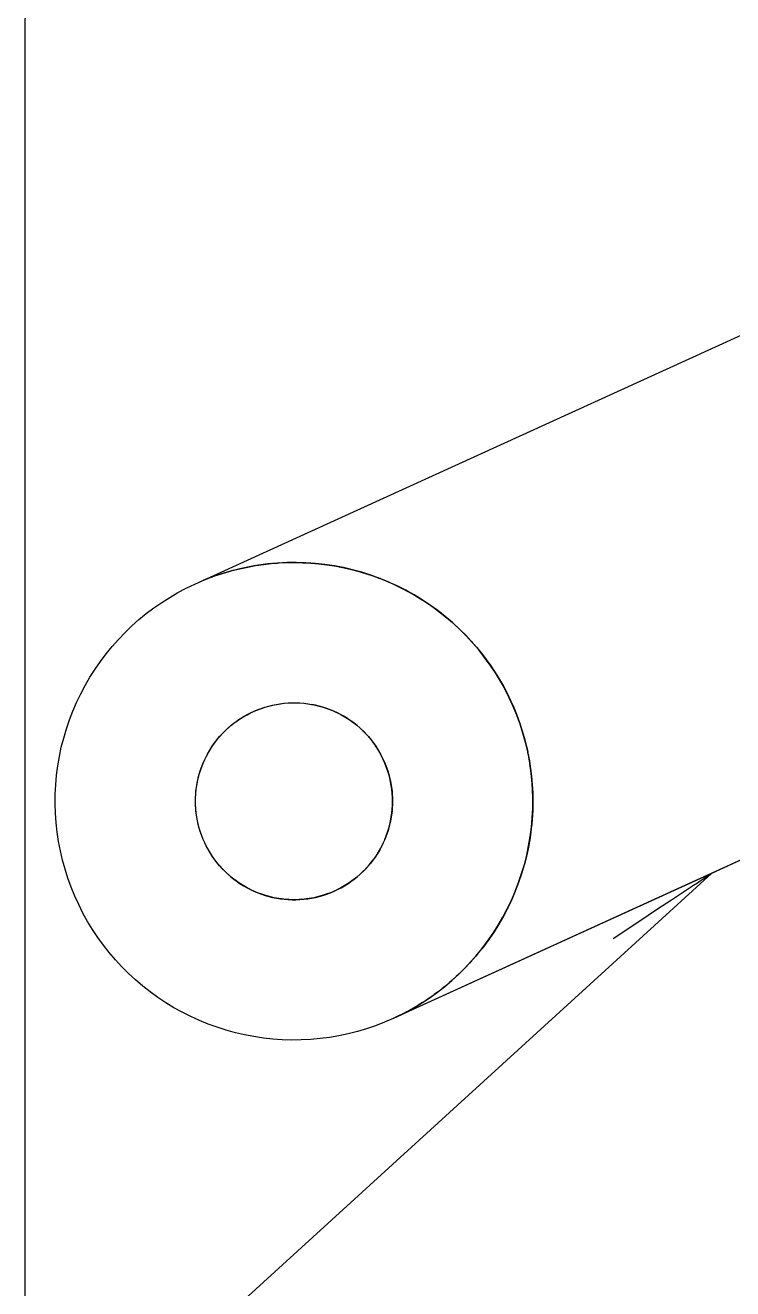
# Model space of a CAD drawing. Header units: millimetres. Extents: x -70 to 246, y -216 to 66.
# Drawn here: x -66 to -42.31, y -42.33 to 0 of the extents above; entities that cross this region are included whole.
import ezdxf

# ---------------------------------------------------------------- set-up
doc = ezdxf.new("R2010")
doc.units = ezdxf.units.MM
doc.layers.add('TOP_XY', color=7, linetype='Continuous')

msp = doc.modelspace()

# ---------------------------------------------------------------- linework, layer by layer
msp.add_circle((-57, -26), 3.3)
at = {"layer": 'TOP_XY'}
for p, q in [((-66, 0), (-65.948, 2.624)), ((-66, -66), (-66, 0)), ((-60.32, -18.721), (-40.905, -9.865)), ((-58.506, -18.143), (-58.817, -18.209)), ((-58.812, -18.208), (-58.552, -18.152)), ((-58.552, -18.152), (-58.29, -18.105)), ((-58.552, -18.152), (-58.506, -18.143)), ((-58.192, -18.089), (-58.506, -18.143)), ((-58.29, -18.105), (-58.506, -18.143)), ((-58.29, -18.105), (-58.027, -18.066)), ((-58.29, -18.105), (-58.192, -18.089)), ((-57.877, -18.048), (-58.192, -18.089)), ((-58.027, -18.066), (-58.192, -18.089)), ((-58.027, -18.066), (-57.763, -18.036)), ((-58.027, -18.066), (-57.877, -18.048)), ((-57.56, -18.02), (-57.877, -18.048)), ((-57.763, -18.036), (-57.877, -18.048)), ((-57.763, -18.036), (-57.497, -18.015)), ((-57.763, -18.036), (-57.56, -18.02)), ((-57.242, -18.004), (-57.56, -18.02)), ((-57.497, -18.015), (-57.56, -18.02)), ((-57.497, -18.015), (-57.232, -18.003)), ((-57.497, -18.015), (-57.242, -18.004)), ((-56.924, -18), (-57.242, -18.004)), ((-57.232, -18.003), (-57.242, -18.004)), ((-57.232, -18.003), (-56.966, -18)), ((-56.966, -18), (-56.7, -18.006)), ((-56.966, -18), (-56.924, -18)), ((-56.7, -18.006), (-56.924, -18)), ((-56.606, -18.01), (-56.924, -18)), ((-56.7, -18.006), (-56.434, -18.02)), ((-56.7, -18.006), (-56.606, -18.01)), ((-56.434, -18.02), (-56.606, -18.01)), ((-56.289, -18.032), (-56.606, -18.01)), ((-56.434, -18.02), (-56.169, -18.043)), ((-56.434, -18.02), (-56.289, -18.032)), ((-56.169, -18.043), (-56.289, -18.032)), ((-55.973, -18.066), (-56.289, -18.032)), ((-56.169, -18.043), (-55.905, -18.075)), ((-56.169, -18.043), (-55.973, -18.066)), ((-55.905, -18.075), (-55.973, -18.066)), ((-55.658, -18.113), (-55.973, -18.066)), ((-55.905, -18.075), (-55.642, -18.116)), ((-55.905, -18.075), (-55.658, -18.113)), ((-55.642, -18.116), (-55.658, -18.113)), ((-55.345, -18.173), (-55.658, -18.113)), ((-55.642, -18.116), (-55.381, -18.166)), ((-55.381, -18.166), (-55.122, -18.224)), ((-55.381, -18.166), (-55.345, -18.173)), ((-55.122, -18.224), (-55.345, -18.173)), ((-55.036, -18.245), (-55.345, -18.173)), ((-60.32, -18.721), (-60.028, -18.595)), ((-60.32, -18.721), (-60.076, -18.615)), ((-60.076, -18.615), (-59.829, -18.517)), ((-60.076, -18.615), (-60.028, -18.595)), ((-59.731, -18.481), (-60.028, -18.595)), ((-59.829, -18.517), (-60.028, -18.595)), ((-59.579, -18.427), (-59.829, -18.517)), ((-59.829, -18.517), (-59.731, -18.481)), ((-59.43, -18.378), (-59.731, -18.481)), ((-59.579, -18.427), (-59.731, -18.481)), ((-59.579, -18.427), (-59.326, -18.345)), ((-59.579, -18.427), (-59.43, -18.378)), ((-59.125, -18.287), (-59.43, -18.378)), ((-59.326, -18.345), (-59.43, -18.378)), ((-59.326, -18.345), (-59.07, -18.272)), ((-59.326, -18.345), (-59.125, -18.287)), ((-58.817, -18.209), (-59.125, -18.287)), ((-59.07, -18.272), (-59.125, -18.287)), ((-59.07, -18.272), (-58.812, -18.208)), ((-59.07, -18.272), (-58.817, -18.209)), ((-58.812, -18.208), (-58.817, -18.209)), ((-55.122, -18.224), (-54.864, -18.29)), ((-55.122, -18.224), (-55.036, -18.245)), ((-54.864, -18.29), (-55.036, -18.245)), ((-54.729, -18.329), (-55.036, -18.245)), ((-54.864, -18.29), (-54.609, -18.366)), ((-54.864, -18.29), (-54.729, -18.329)), ((-54.609, -18.366), (-54.729, -18.329)), ((-54.426, -18.426), (-54.729, -18.329)), ((-54.609, -18.366), (-54.356, -18.449)), ((-54.609, -18.366), (-54.426, -18.426)), ((-54.356, -18.449), (-54.426, -18.426)), ((-54.127, -18.534), (-54.426, -18.426)), ((-54.356, -18.449), (-54.107, -18.541)), ((-54.356, -18.449), (-54.127, -18.534)), ((-54.107, -18.541), (-54.127, -18.534)), ((-53.832, -18.654), (-54.127, -18.534)), ((-54.107, -18.541), (-53.861, -18.642)), ((-61.163, -19.168), (-60.888, -19.008)), ((-60.888, -19.008), (-60.607, -18.859)), ((-60.607, -18.859), (-60.32, -18.721)), ((-53.861, -18.642), (-53.618, -18.75)), ((-53.861, -18.642), (-53.832, -18.654)), ((-53.618, -18.75), (-53.832, -18.654)), ((-53.542, -18.786), (-53.832, -18.654)), ((-53.618, -18.75), (-53.379, -18.867)), ((-53.618, -18.75), (-53.542, -18.786)), ((-53.379, -18.867), (-53.542, -18.786)), ((-53.258, -18.929), (-53.542, -18.786)), ((-53.379, -18.867), (-53.143, -18.991)), ((-53.379, -18.867), (-53.258, -18.929)), ((-53.143, -18.991), (-53.258, -18.929)), ((-52.98, -19.083), (-53.258, -18.929)), ((-53.143, -18.991), (-52.913, -19.123)), ((-53.143, -18.991), (-52.98, -19.083)), ((-61.692, -19.521), (-61.431, -19.339)), ((-61.431, -19.339), (-61.163, -19.168)), ((-52.913, -19.123), (-52.98, -19.083)), ((-52.708, -19.249), (-52.98, -19.083)), ((-52.913, -19.123), (-52.686, -19.263)), ((-52.913, -19.123), (-52.708, -19.249)), ((-52.686, -19.263), (-52.708, -19.249)), ((-52.443, -19.425), (-52.708, -19.249)), ((-52.686, -19.263), (-52.465, -19.41)), ((-52.465, -19.41), (-52.248, -19.564)), ((-52.465, -19.41), (-52.443, -19.425)), ((-52.248, -19.564), (-52.443, -19.425)), ((-52.186, -19.611), (-52.443, -19.425)), ((-62.192, -19.914), (-61.946, -19.712)), ((-61.946, -19.712), (-61.692, -19.521)), ((-52.248, -19.564), (-52.037, -19.726)), ((-52.248, -19.564), (-52.186, -19.611)), ((-52.037, -19.726), (-52.186, -19.611)), ((-51.935, -19.807), (-52.186, -19.611)), ((-52.037, -19.726), (-51.831, -19.894)), ((-52.037, -19.726), (-51.935, -19.807)), ((-51.831, -19.894), (-51.935, -19.807)), ((-51.693, -20.014), (-51.935, -19.807)), ((-51.831, -19.894), (-51.631, -20.069)), ((-51.831, -19.894), (-51.693, -20.014)), ((-62.659, -20.346), (-62.43, -20.125)), ((-62.43, -20.125), (-62.192, -19.914)), ((-51.631, -20.069), (-51.693, -20.014)), ((-51.459, -20.229), (-51.693, -20.014)), ((-51.631, -20.069), (-51.437, -20.251)), ((-51.631, -20.069), (-51.459, -20.229)), ((-51.437, -20.251), (-51.459, -20.229)), ((-51.234, -20.454), (-51.459, -20.229)), ((-51.437, -20.251), (-51.249, -20.439)), ((-63.091, -20.813), (-62.88, -20.575)), ((-62.88, -20.575), (-62.659, -20.346)), ((-51.249, -20.439), (-51.067, -20.634)), ((-51.249, -20.439), (-51.234, -20.454)), ((-51.067, -20.634), (-51.234, -20.454)), ((-51.018, -20.688), (-51.234, -20.454)), ((-51.067, -20.634), (-50.892, -20.834)), ((-51.067, -20.634), (-51.018, -20.688)), ((-50.892, -20.834), (-51.018, -20.688)), ((-50.812, -20.93), (-51.018, -20.688)), ((-63.484, -21.314), (-63.292, -21.059)), ((-63.292, -21.059), (-63.091, -20.813)), ((-50.892, -20.834), (-50.723, -21.04)), ((-50.892, -20.834), (-50.812, -20.93)), ((-50.723, -21.04), (-50.812, -20.93)), ((-50.615, -21.18), (-50.812, -20.93)), ((-50.723, -21.04), (-50.562, -21.251)), ((-50.723, -21.04), (-50.615, -21.18)), ((-63.835, -21.843), (-63.665, -21.575)), ((-63.665, -21.575), (-63.484, -21.314)), ((-50.562, -21.251), (-50.615, -21.18)), ((-50.429, -21.437), (-50.615, -21.18)), ((-50.562, -21.251), (-50.408, -21.468)), ((-50.562, -21.251), (-50.429, -21.437)), ((-50.408, -21.468), (-50.429, -21.437)), ((-50.252, -21.702), (-50.429, -21.437)), ((-50.408, -21.468), (-50.261, -21.689)), ((-63.995, -22.119), (-63.835, -21.843)), ((-50.261, -21.689), (-50.121, -21.916)), ((-50.261, -21.689), (-50.252, -21.702)), ((-50.121, -21.916), (-50.252, -21.702)), ((-50.087, -21.974), (-50.252, -21.702)), ((-50.121, -21.916), (-49.989, -22.147)), ((-50.121, -21.916), (-50.087, -21.974)), ((-49.989, -22.147), (-50.087, -21.974)), ((-49.932, -22.252), (-50.087, -21.974)), ((-64.282, -22.687), (-64.144, -22.4)), ((-64.144, -22.4), (-63.995, -22.119)), ((-49.989, -22.147), (-49.865, -22.382)), ((-49.989, -22.147), (-49.932, -22.252)), ((-49.865, -22.382), (-49.932, -22.252)), ((-49.789, -22.536), (-49.932, -22.252)), ((-49.865, -22.382), (-49.749, -22.621)), ((-49.865, -22.382), (-49.789, -22.536)), ((-64.408, -22.979), (-64.282, -22.687)), ((-58.094, -22.887), (-57.97, -22.846)), ((-57.97, -22.846), (-57.844, -22.81)), ((-57.844, -22.81), (-57.716, -22.779)), ((-57.716, -22.779), (-57.587, -22.753)), ((-57.587, -22.753), (-57.458, -22.732)), ((-57.458, -22.732), (-57.328, -22.716)), ((-57.328, -22.716), (-57.197, -22.706)), ((-57.197, -22.706), (-57.066, -22.701)), ((-57.066, -22.701), (-56.934, -22.701)), ((-56.934, -22.701), (-56.803, -22.706)), ((-56.803, -22.706), (-56.672, -22.716)), ((-56.672, -22.716), (-56.542, -22.732)), ((-56.542, -22.732), (-56.413, -22.753)), ((-56.284, -22.779), (-56.413, -22.753)), ((-56.156, -22.81), (-56.284, -22.779)), ((-56.03, -22.846), (-56.156, -22.81)), ((-55.906, -22.887), (-56.03, -22.846)), ((-49.749, -22.621), (-49.789, -22.536)), ((-49.657, -22.825), (-49.789, -22.536)), ((-49.749, -22.621), (-49.64, -22.864)), ((-49.749, -22.621), (-49.657, -22.825)), ((-49.64, -22.864), (-49.657, -22.825)), ((-49.536, -23.12), (-49.657, -22.825)), ((-64.624, -23.577), (-64.522, -23.276)), ((-64.522, -23.276), (-64.408, -22.979)), ((-58.908, -23.307), (-58.799, -23.234)), ((-58.799, -23.234), (-58.688, -23.164)), ((-58.688, -23.164), (-58.574, -23.099)), ((-58.574, -23.099), (-58.457, -23.039)), ((-58.457, -23.039), (-58.338, -22.984)), ((-58.338, -22.984), (-58.217, -22.933)), ((-58.217, -22.933), (-58.094, -22.887)), ((-55.783, -22.933), (-55.906, -22.887)), ((-55.662, -22.984), (-55.783, -22.933)), ((-55.543, -23.039), (-55.662, -22.984)), ((-55.426, -23.099), (-55.543, -23.039)), ((-55.312, -23.164), (-55.426, -23.099)), ((-55.201, -23.234), (-55.312, -23.164)), ((-55.092, -23.307), (-55.201, -23.234)), ((-49.64, -22.864), (-49.54, -23.11)), ((-49.54, -23.11), (-49.448, -23.36)), ((-49.54, -23.11), (-49.536, -23.12)), ((-49.448, -23.36), (-49.536, -23.12)), ((-49.428, -23.419), (-49.536, -23.12)), ((-64.714, -23.882), (-64.624, -23.577)), ((-59.402, -23.737), (-59.31, -23.643)), ((-59.31, -23.643), (-59.215, -23.553)), ((-59.215, -23.553), (-59.116, -23.467)), ((-59.116, -23.467), (-59.013, -23.385)), ((-59.013, -23.385), (-58.908, -23.307)), ((-54.987, -23.385), (-55.092, -23.307)), ((-54.884, -23.467), (-54.987, -23.385)), ((-54.785, -23.553), (-54.884, -23.467)), ((-54.69, -23.643), (-54.785, -23.553)), ((-54.598, -23.737), (-54.69, -23.643)), ((-49.448, -23.36), (-49.365, -23.612)), ((-49.448, -23.36), (-49.428, -23.419)), ((-49.365, -23.612), (-49.428, -23.419)), ((-49.331, -23.722), (-49.428, -23.419)), ((-49.365, -23.612), (-49.289, -23.868)), ((-49.365, -23.612), (-49.331, -23.722)), ((-64.793, -24.19), (-64.714, -23.882)), ((-59.73, -24.146), (-59.654, -24.039)), ((-59.654, -24.039), (-59.574, -23.935)), ((-59.574, -23.935), (-59.49, -23.834)), ((-59.49, -23.834), (-59.402, -23.737)), ((-54.51, -23.834), (-54.598, -23.737)), ((-54.51, -23.834), (-54.426, -23.935)), ((-54.426, -23.935), (-54.346, -24.039)), ((-54.346, -24.039), (-54.27, -24.146)), ((-49.289, -23.868), (-49.331, -23.722)), ((-49.247, -24.029), (-49.331, -23.722)), ((-49.289, -23.868), (-49.223, -24.125)), ((-49.289, -23.868), (-49.247, -24.029)), ((-49.223, -24.125), (-49.247, -24.029)), ((-49.174, -24.338), (-49.247, -24.029)), ((-49.223, -24.125), (-49.165, -24.385)), ((-49.223, -24.125), (-49.174, -24.338)), ((-64.912, -24.815), (-64.858, -24.501)), ((-64.858, -24.501), (-64.793, -24.19)), ((-59.989, -24.602), (-59.931, -24.484)), ((-59.931, -24.484), (-59.869, -24.369)), ((-59.869, -24.369), (-59.802, -24.256)), ((-59.802, -24.256), (-59.73, -24.146)), ((-54.198, -24.256), (-54.27, -24.146)), ((-54.131, -24.369), (-54.198, -24.256)), ((-54.069, -24.484), (-54.131, -24.369)), ((-54.011, -24.602), (-54.069, -24.484)), ((-34.412, -24.489), (-53.68, -33.279)), ((-49.165, -24.385), (-49.174, -24.338)), ((-49.115, -24.651), (-49.174, -24.338)), ((-49.165, -24.385), (-49.115, -24.646)), ((-34.412, -24.489), (-43.017, -28.415)), ((-64.953, -25.13), (-64.912, -24.815)), ((-60.173, -25.093), (-60.134, -24.968)), ((-60.134, -24.968), (-60.091, -24.844)), ((-60.091, -24.844), (-60.042, -24.722)), ((-60.042, -24.722), (-59.989, -24.602)), ((-53.958, -24.722), (-54.011, -24.602)), ((-53.909, -24.844), (-53.958, -24.722)), ((-53.866, -24.968), (-53.909, -24.844)), ((-53.827, -25.093), (-53.866, -24.968)), ((-49.115, -24.646), (-49.075, -24.909)), ((-49.115, -24.646), (-49.115, -24.651)), ((-49.075, -24.909), (-49.115, -24.651)), ((-49.067, -24.965), (-49.115, -24.651)), ((-49.075, -24.909), (-49.043, -25.173)), ((-49.075, -24.909), (-49.067, -24.965)), ((-49.043, -25.173), (-49.067, -24.965)), ((-49.032, -25.282), (-49.067, -24.965)), ((-64.981, -25.447), (-64.953, -25.13)), ((-60.258, -25.477), (-60.235, -25.348)), ((-60.235, -25.348), (-60.207, -25.22)), ((-60.207, -25.22), (-60.173, -25.093)), ((-53.793, -25.22), (-53.827, -25.093)), ((-53.765, -25.348), (-53.793, -25.22)), ((-53.742, -25.477), (-53.765, -25.348)), ((-49.043, -25.173), (-49.02, -25.438)), ((-49.043, -25.173), (-49.032, -25.282)), ((-49.02, -25.438), (-49.032, -25.282)), ((-49.01, -25.599), (-49.032, -25.282)), ((-65, -26.083), (-64.997, -25.765)), ((-64.997, -25.765), (-64.981, -25.447)), ((-60.297, -25.869), (-60.29, -25.738)), ((-60.29, -25.738), (-60.277, -25.607)), ((-60.277, -25.607), (-60.258, -25.477)), ((-53.723, -25.607), (-53.742, -25.477)), ((-53.71, -25.738), (-53.723, -25.607)), ((-53.703, -25.869), (-53.71, -25.738)), ((-49.02, -25.438), (-49.005, -25.703)), ((-49.02, -25.438), (-49.01, -25.599)), ((-49.005, -25.703), (-49.01, -25.599)), ((-49, -25.917), (-49.01, -25.599)), ((-49.005, -25.703), (-49.001, -25.852)), ((-64.99, -26.401), (-65, -26.083)), ((-60.3, -26), (-60.297, -25.869)), ((-60.297, -26.131), (-60.3, -26)), ((-60.29, -26.262), (-60.297, -26.131)), ((-53.71, -26.262), (-53.703, -26.131)), ((-53.7, -26), (-53.703, -25.869)), ((-53.703, -26.131), (-53.7, -26)), ((-49.019, -26.553), (-49.003, -26.235)), ((-49, -26), (-49.006, -26.308)), ((-49.006, -26.308), (-49.003, -26.235)), ((-49.003, -26.235), (-49, -25.917)), ((-49, -26), (-49.003, -26.235)), ((-49.001, -25.852), (-49, -26)), ((-49.001, -25.852), (-49, -25.917)), ((-49, -26), (-49, -25.917)), ((-64.968, -26.718), (-64.99, -26.401)), ((-60.277, -26.393), (-60.29, -26.262)), ((-60.258, -26.523), (-60.277, -26.393)), ((-60.235, -26.652), (-60.258, -26.523)), ((-60.207, -26.78), (-60.235, -26.652)), ((-53.793, -26.78), (-53.765, -26.652)), ((-53.765, -26.652), (-53.742, -26.523)), ((-53.742, -26.523), (-53.723, -26.393)), ((-53.723, -26.393), (-53.71, -26.262)), ((-49.024, -26.617), (-49.053, -26.924)), ((-49.047, -26.87), (-49.019, -26.553)), ((-49.024, -26.617), (-49.047, -26.87)), ((-49.006, -26.308), (-49.024, -26.617)), ((-49.024, -26.617), (-49.019, -26.553)), ((-49.006, -26.308), (-49.019, -26.553)), ((-64.933, -27.035), (-64.968, -26.718)), ((-64.885, -27.349), (-64.933, -27.035)), ((-60.173, -26.907), (-60.207, -26.78)), ((-60.134, -27.032), (-60.173, -26.907)), ((-60.091, -27.156), (-60.134, -27.032)), ((-53.909, -27.156), (-53.866, -27.032)), ((-53.866, -27.032), (-53.827, -26.907)), ((-53.827, -26.907), (-53.793, -26.78)), ((-49.053, -26.924), (-49.095, -27.229)), ((-49.088, -27.185), (-49.047, -26.87)), ((-49.053, -26.924), (-49.088, -27.185)), ((-49.053, -26.924), (-49.047, -26.87)), ((-64.826, -27.662), (-64.885, -27.349)), ((-60.042, -27.278), (-60.091, -27.156)), ((-59.989, -27.398), (-60.042, -27.278)), ((-59.931, -27.516), (-59.989, -27.398)), ((-59.869, -27.631), (-59.931, -27.516)), ((-54.069, -27.516), (-54.131, -27.631)), ((-54.011, -27.398), (-54.069, -27.516)), ((-53.958, -27.278), (-54.011, -27.398)), ((-53.958, -27.278), (-53.909, -27.156)), ((-49.207, -27.81), (-49.142, -27.499)), ((-49.095, -27.229), (-49.148, -27.533)), ((-49.148, -27.533), (-49.142, -27.499)), ((-49.142, -27.499), (-49.088, -27.185)), ((-49.095, -27.229), (-49.142, -27.499)), ((-49.095, -27.229), (-49.088, -27.185)), ((-64.753, -27.971), (-64.826, -27.662)), ((-59.802, -27.744), (-59.869, -27.631)), ((-59.73, -27.854), (-59.802, -27.744)), ((-59.654, -27.961), (-59.73, -27.854)), ((-54.27, -27.854), (-54.346, -27.961)), ((-54.198, -27.744), (-54.27, -27.854)), ((-54.131, -27.631), (-54.198, -27.744)), ((-49.213, -27.835), (-49.29, -28.134)), ((-49.286, -28.118), (-49.207, -27.81)), ((-49.213, -27.835), (-49.286, -28.118)), ((-49.148, -27.533), (-49.213, -27.835)), ((-49.213, -27.835), (-49.207, -27.81)), ((-49.148, -27.533), (-49.207, -27.81)), ((-64.669, -28.278), (-64.753, -27.971)), ((-64.572, -28.581), (-64.669, -28.278)), ((-59.574, -28.065), (-59.654, -27.961)), ((-59.49, -28.166), (-59.574, -28.065)), ((-59.402, -28.263), (-59.49, -28.166)), ((-59.402, -28.263), (-59.31, -28.357)), ((-59.31, -28.357), (-59.215, -28.447)), ((-54.785, -28.447), (-54.69, -28.357)), ((-54.69, -28.357), (-54.598, -28.263)), ((-54.598, -28.263), (-54.51, -28.166)), ((-54.51, -28.166), (-54.426, -28.065)), ((-54.426, -28.065), (-54.346, -27.961)), ((-49.378, -28.43), (-49.286, -28.118)), ((-49.29, -28.134), (-49.378, -28.43)), ((-49.376, -28.423), (-49.286, -28.118)), ((-49.29, -28.134), (-49.286, -28.118)), ((-64.464, -28.88), (-64.572, -28.581)), ((-62.392, -46.09), (-43.017, -28.415)), ((-59.215, -28.447), (-59.116, -28.533)), ((-59.116, -28.533), (-59.013, -28.615)), ((-59.013, -28.615), (-58.908, -28.693)), ((-58.908, -28.693), (-58.799, -28.766)), ((-58.799, -28.766), (-58.688, -28.836)), ((-55.312, -28.836), (-55.201, -28.766)), ((-55.201, -28.766), (-55.092, -28.693)), ((-55.092, -28.693), (-54.987, -28.615)), ((-54.987, -28.615), (-54.884, -28.533)), ((-54.884, -28.533), (-54.785, -28.447)), ((-43.017, -28.415), (-53.68, -33.279)), ((-49.592, -29.021), (-49.478, -28.724)), ((-49.477, -28.722), (-49.588, -29.01)), ((-49.588, -29.01), (-49.478, -28.724)), ((-49.478, -28.724), (-49.376, -28.423)), ((-49.477, -28.722), (-49.478, -28.724)), ((-49.378, -28.43), (-49.477, -28.722)), ((-49.378, -28.43), (-49.376, -28.423)), ((-43.617, -28.811), (-43.492, -28.729)), ((-43.492, -28.729), (-43.401, -28.669)), ((-43.401, -28.669), (-43.328, -28.62)), ((-43.328, -28.62), (-43.273, -28.584)), ((-43.273, -28.584), (-43.232, -28.557)), ((-43.232, -28.557), (-43.198, -28.534)), ((-43.198, -28.534), (-43.17, -28.515)), ((-43.17, -28.515), (-43.146, -28.5)), ((-43.146, -28.5), (-43.127, -28.487)), ((-43.127, -28.487), (-43.11, -28.476)), ((-43.11, -28.476), (-43.097, -28.468)), ((-43.097, -28.468), (-43.086, -28.46)), ((-43.086, -28.46), (-43.076, -28.454)), ((-43.076, -28.454), (-43.069, -28.449)), ((-43.069, -28.449), (-43.061, -28.444)), ((-43.061, -28.444), (-43.055, -28.44)), ((-43.055, -28.44), (-43.05, -28.437)), ((-43.05, -28.437), (-43.045, -28.433)), ((-43.045, -28.433), (-43.041, -28.431)), ((-43.041, -28.431), (-43.038, -28.429)), ((-43.038, -28.429), (-43.035, -28.427)), ((-43.035, -28.427), (-43.032, -28.425)), ((-43.032, -28.425), (-43.03, -28.423)), ((-43.03, -28.423), (-43.027, -28.422)), ((-43.027, -28.422), (-43.025, -28.42)), ((-43.025, -28.42), (-43.024, -28.419)), ((-43.024, -28.419), (-43.022, -28.418)), ((-43.022, -28.418), (-43.021, -28.418)), ((-43.021, -28.418), (-43.02, -28.417)), ((-43.02, -28.417), (-43.019, -28.416)), ((-43.019, -28.416), (-43.018, -28.415)), ((-43.019, -28.416), (-43.019, -28.416)), ((-43.018, -28.415), (-43.018, -28.415)), ((-43.018, -28.415), (-43.017, -28.415)), ((-43.017, -28.415), (-43.017, -28.415)), ((-43.017, -28.415), (-43.017, -28.415)), ((-64.343, -29.175), (-64.464, -28.88)), ((-64.211, -29.464), (-64.343, -29.175)), ((-58.688, -28.836), (-58.574, -28.901)), ((-58.574, -28.901), (-58.457, -28.961)), ((-58.457, -28.961), (-58.338, -29.016)), ((-58.338, -29.016), (-58.217, -29.067)), ((-58.217, -29.067), (-58.094, -29.113)), ((-58.094, -29.113), (-57.97, -29.154)), ((-57.97, -29.154), (-57.844, -29.19)), ((-57.844, -29.19), (-57.716, -29.221)), ((-56.284, -29.221), (-56.156, -29.19)), ((-56.156, -29.19), (-56.03, -29.154)), ((-56.03, -29.154), (-55.906, -29.113)), ((-55.906, -29.113), (-55.783, -29.067)), ((-55.783, -29.067), (-55.662, -29.016)), ((-55.662, -29.016), (-55.543, -28.961)), ((-55.543, -28.961), (-55.426, -28.901)), ((-55.426, -28.901), (-55.312, -28.836)), ((-49.718, -29.313), (-49.592, -29.021)), ((-49.588, -29.01), (-49.709, -29.293)), ((-49.709, -29.293), (-49.592, -29.021)), ((-49.588, -29.01), (-49.592, -29.021)), ((-44.36, -29.302), (-44.027, -29.082)), ((-44.027, -29.082), (-43.789, -28.924)), ((-43.789, -28.924), (-43.617, -28.811)), ((-64.068, -29.748), (-64.211, -29.464)), ((-57.716, -29.221), (-57.587, -29.247)), ((-57.587, -29.247), (-57.458, -29.268)), ((-57.458, -29.268), (-57.328, -29.284)), ((-57.328, -29.284), (-57.197, -29.294)), ((-57.197, -29.294), (-57.066, -29.299)), ((-57.066, -29.299), (-56.934, -29.299)), ((-56.934, -29.299), (-56.803, -29.294)), ((-56.803, -29.294), (-56.672, -29.284)), ((-56.672, -29.284), (-56.542, -29.268)), ((-56.542, -29.268), (-56.413, -29.247)), ((-56.413, -29.247), (-56.284, -29.221)), ((-50.005, -29.881), (-49.856, -29.6)), ((-49.842, -29.572), (-49.985, -29.845)), ((-49.985, -29.845), (-49.856, -29.6)), ((-49.856, -29.6), (-49.718, -29.313)), ((-49.842, -29.572), (-49.856, -29.6)), ((-49.709, -29.293), (-49.842, -29.572)), ((-49.842, -29.572), (-49.718, -29.313)), ((-49.709, -29.293), (-49.718, -29.313)), ((-45.457, -30.026), (-44.821, -29.607)), ((-44.821, -29.607), (-44.36, -29.302)), ((-63.913, -30.026), (-64.068, -29.748)), ((-63.748, -30.298), (-63.913, -30.026)), ((-50.165, -30.157), (-50.005, -29.881)), ((-49.985, -29.845), (-50.138, -30.113)), ((-50.138, -30.113), (-50.005, -29.881)), ((-49.985, -29.845), (-50.005, -29.881)), ((-46.315, -30.593), (-45.457, -30.026)), ((-63.571, -30.563), (-63.748, -30.298)), ((-50.516, -30.686), (-50.335, -30.425)), ((-50.302, -30.375), (-50.476, -30.63)), ((-50.476, -30.63), (-50.335, -30.425)), ((-50.335, -30.425), (-50.165, -30.157)), ((-50.302, -30.375), (-50.335, -30.425)), ((-50.138, -30.113), (-50.302, -30.375)), ((-50.302, -30.375), (-50.165, -30.157)), ((-50.138, -30.113), (-50.165, -30.157)), ((-63.385, -30.82), (-63.571, -30.563)), ((-63.188, -31.07), (-63.385, -30.82)), ((-50.852, -31.119), (-50.659, -30.878)), ((-50.708, -30.941), (-50.516, -30.686)), ((-50.659, -30.878), (-50.708, -30.941)), ((-50.476, -30.63), (-50.659, -30.878)), ((-50.659, -30.878), (-50.516, -30.686)), ((-50.476, -30.63), (-50.516, -30.686)), ((-62.982, -31.312), (-63.188, -31.07)), ((-62.766, -31.546), (-62.982, -31.312)), ((-51.12, -31.425), (-50.909, -31.187)), ((-51.054, -31.352), (-50.852, -31.119)), ((-51.054, -31.352), (-50.909, -31.187)), ((-50.909, -31.187), (-50.708, -30.941)), ((-50.852, -31.119), (-50.909, -31.187)), ((-50.852, -31.119), (-50.708, -30.941)), ((-62.541, -31.771), (-62.766, -31.546)), ((-51.57, -31.875), (-51.341, -31.654)), ((-51.484, -31.794), (-51.265, -31.577)), ((-51.484, -31.794), (-51.341, -31.654)), ((-51.341, -31.654), (-51.12, -31.425)), ((-51.265, -31.577), (-51.341, -31.654)), ((-51.265, -31.577), (-51.054, -31.352)), ((-51.265, -31.577), (-51.12, -31.425)), ((-51.054, -31.352), (-51.12, -31.425)), ((-62.307, -31.986), (-62.541, -31.771)), ((-62.065, -32.193), (-62.307, -31.986)), ((-52.054, -32.288), (-51.808, -32.086)), ((-51.947, -32.202), (-51.712, -32.003)), ((-51.947, -32.202), (-51.808, -32.086)), ((-51.808, -32.086), (-51.57, -31.875)), ((-51.712, -32.003), (-51.808, -32.086)), ((-51.712, -32.003), (-51.484, -31.794)), ((-51.712, -32.003), (-51.57, -31.875)), ((-51.484, -31.794), (-51.57, -31.875)), ((-61.814, -32.389), (-62.065, -32.193)), ((-61.557, -32.575), (-61.814, -32.389)), ((-61.292, -32.751), (-61.557, -32.575)), ((-52.697, -32.744), (-52.44, -32.573)), ((-52.569, -32.661), (-52.308, -32.479)), ((-52.44, -32.573), (-52.569, -32.661)), ((-52.44, -32.573), (-52.19, -32.392)), ((-52.44, -32.573), (-52.308, -32.479)), ((-52.308, -32.479), (-52.054, -32.288)), ((-52.19, -32.392), (-52.308, -32.479)), ((-52.19, -32.392), (-51.947, -32.202)), ((-52.19, -32.392), (-52.054, -32.288)), ((-51.947, -32.202), (-52.054, -32.288)), ((-61.02, -32.917), (-61.292, -32.751)), ((-60.742, -33.071), (-61.02, -32.917)), ((-53.393, -33.141), (-53.112, -32.992)), ((-53.229, -33.056), (-52.96, -32.905)), ((-53.229, -33.056), (-53.112, -32.992)), ((-53.112, -32.992), (-52.837, -32.832)), ((-52.96, -32.905), (-53.112, -32.992)), ((-52.96, -32.905), (-52.697, -32.744)), ((-52.96, -32.905), (-52.837, -32.832)), ((-52.837, -32.832), (-52.569, -32.661)), ((-52.697, -32.744), (-52.837, -32.832)), ((-52.697, -32.744), (-52.569, -32.661)), ((-60.458, -33.214), (-60.742, -33.071)), ((-60.168, -33.346), (-60.458, -33.214)), ((-59.873, -33.466), (-60.168, -33.346)), ((-53.972, -33.405), (-54.269, -33.519)), ((-53.68, -33.279), (-53.972, -33.405)), ((-53.68, -33.279), (-53.393, -33.141)), ((-53.453, -33.171), (-53.68, -33.279)), ((-53.453, -33.171), (-53.229, -33.056)), ((-53.453, -33.171), (-53.393, -33.141)), ((-53.229, -33.056), (-53.393, -33.141)), ((-59.574, -33.574), (-59.873, -33.466)), ((-59.271, -33.671), (-59.574, -33.574)), ((-58.964, -33.755), (-59.271, -33.671)), ((-58.655, -33.827), (-58.964, -33.755)), ((-58.342, -33.887), (-58.655, -33.827)), ((-55.494, -33.857), (-55.808, -33.911)), ((-55.183, -33.791), (-55.494, -33.857)), ((-54.875, -33.713), (-55.183, -33.791)), ((-54.57, -33.622), (-54.875, -33.713)), ((-54.269, -33.519), (-54.57, -33.622)), ((-58.027, -33.934), (-58.342, -33.887)), ((-57.711, -33.968), (-58.027, -33.934)), ((-57.394, -33.99), (-57.711, -33.968)), ((-57.076, -34), (-57.394, -33.99)), ((-56.758, -33.996), (-57.076, -34)), ((-56.44, -33.98), (-56.758, -33.996)), ((-56.123, -33.952), (-56.44, -33.98)), ((-55.808, -33.911), (-56.123, -33.952))]:
    msp.add_line(p, q, dxfattribs=at)

doc.saveas('drawing.dxf')
